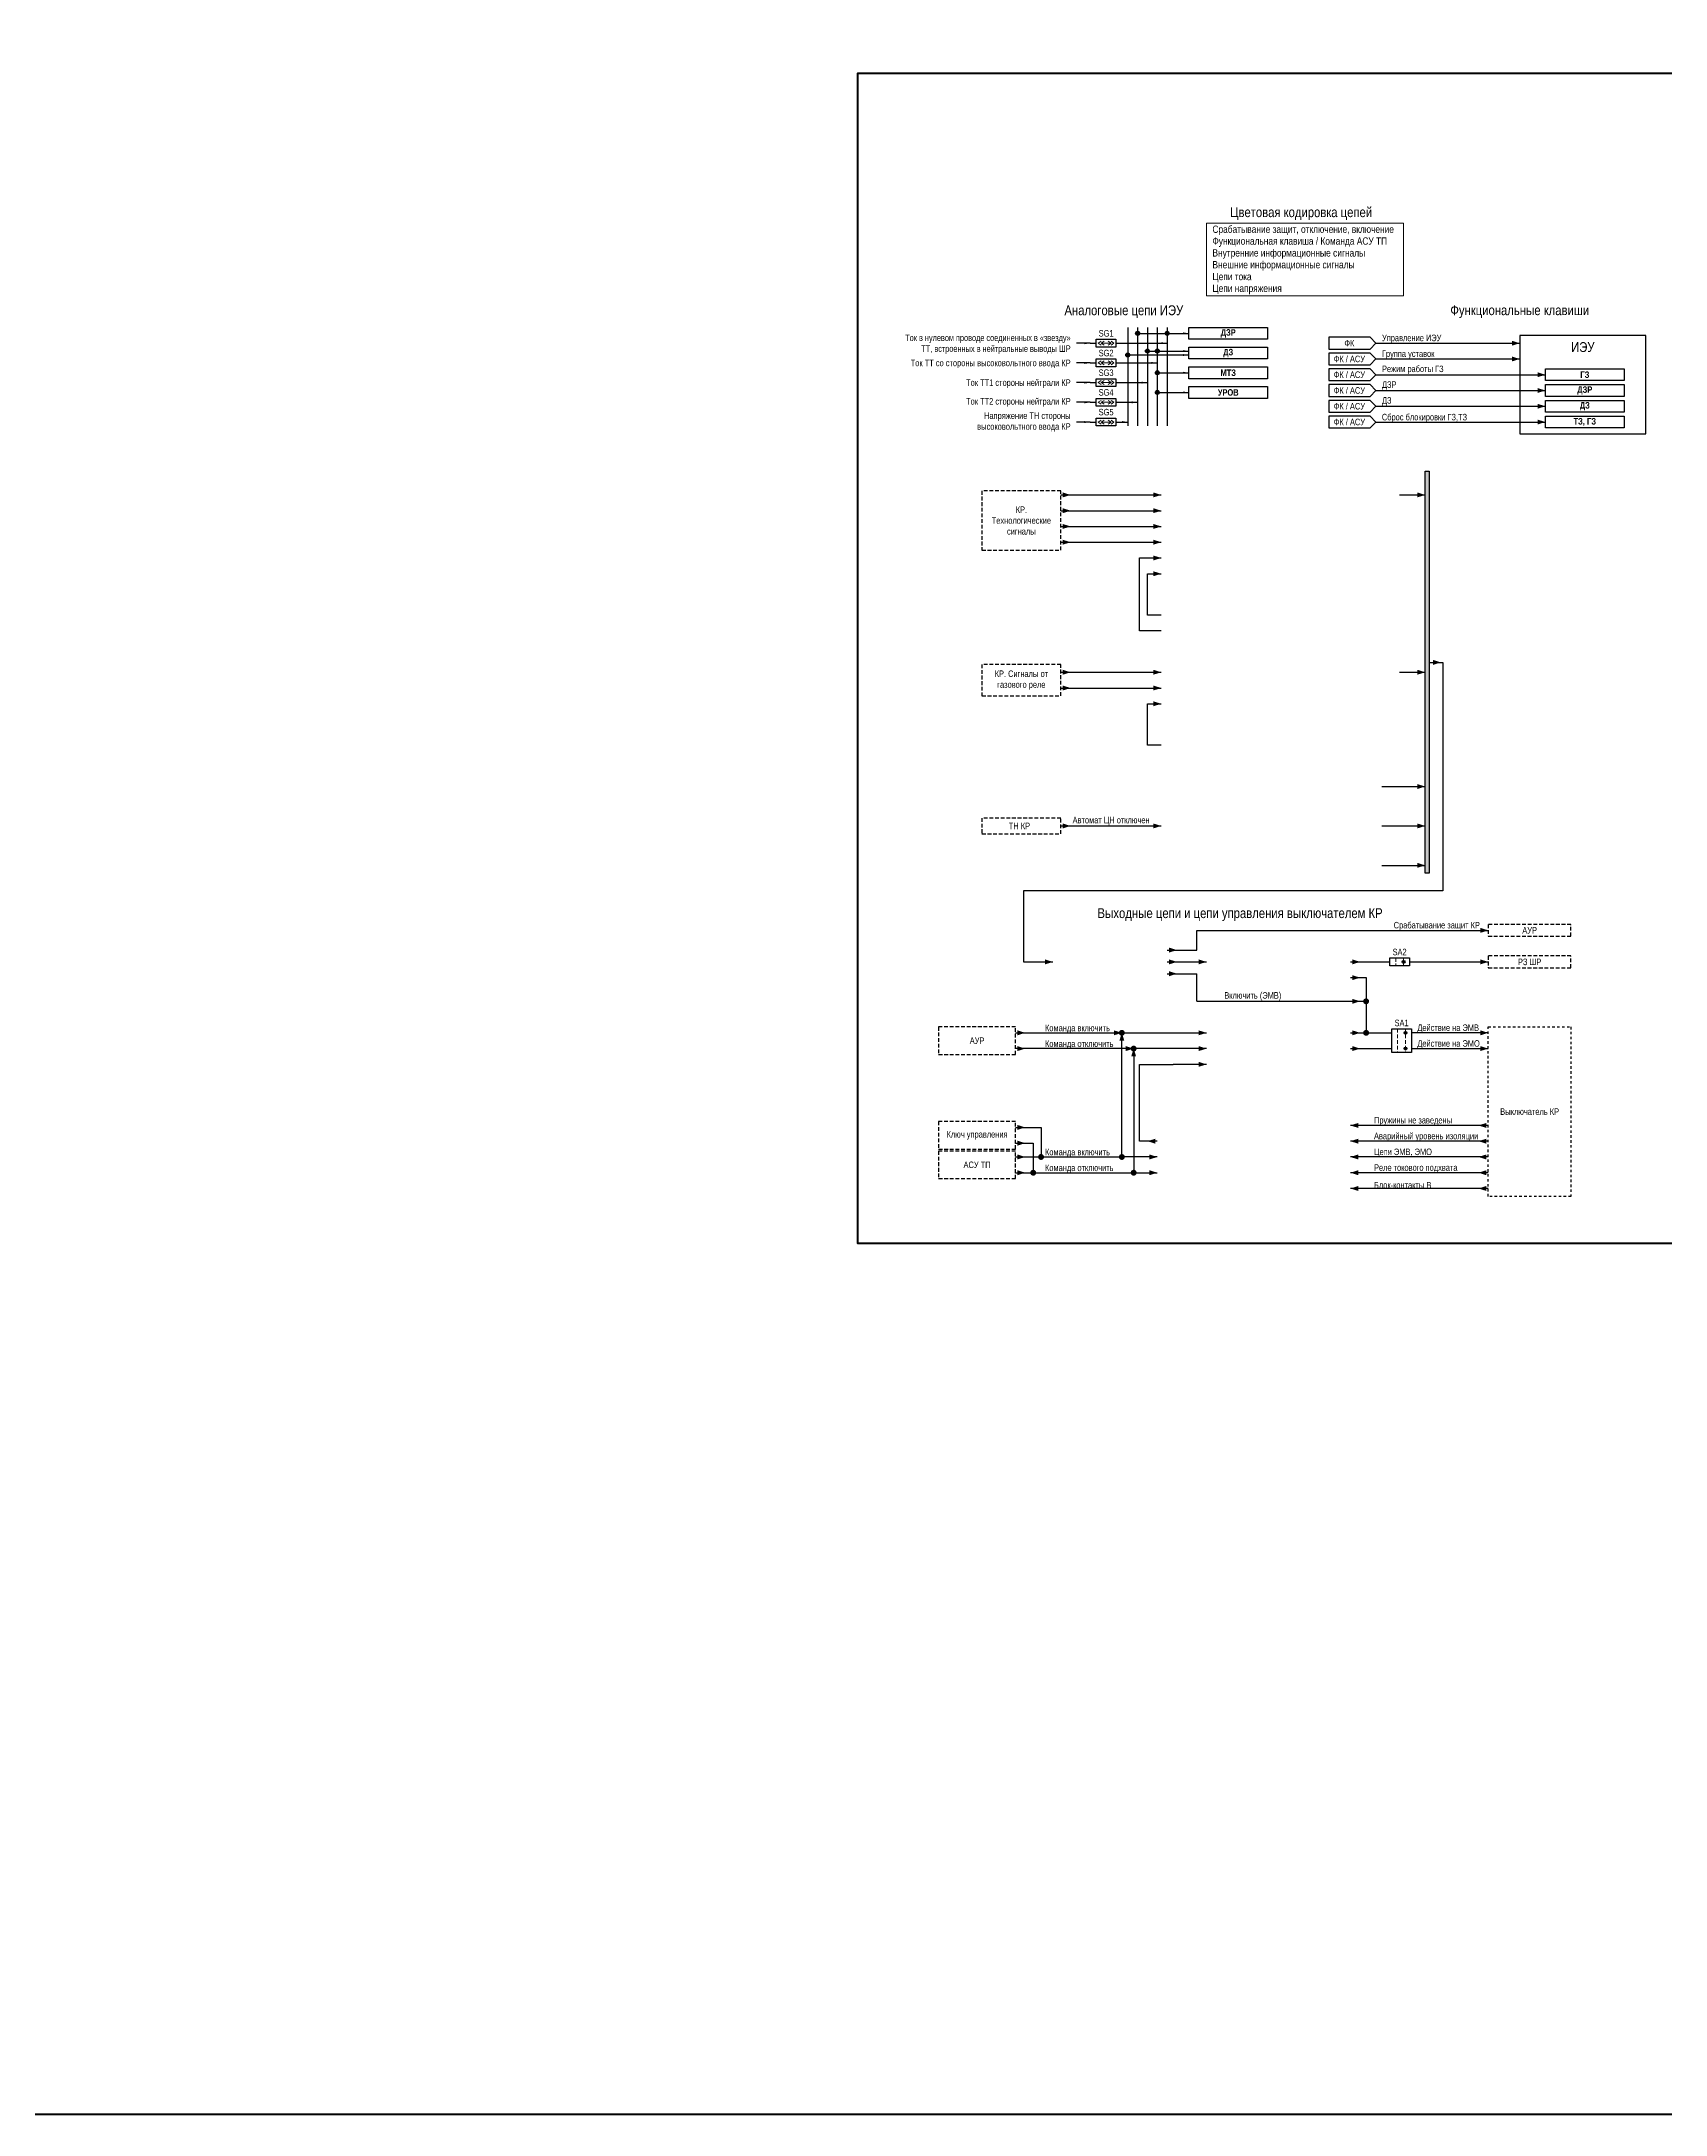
# Model space of a CAD drawing. Header units: millimetres. Extents: x 25558 to 49929, y 1902 to 19390.
# Drawn here: x 35036 to 35860, y 8938 to 9990 of the extents above; entities that cross this region are included whole.
import ezdxf
from ezdxf.enums import TextEntityAlignment as Align

# ---------------------------------------------------------------- set-up
doc = ezdxf.new("R2010")
doc.units = ezdxf.units.MM
doc.linetypes.add('JIS_02_1.2', pattern=[2.5, 1.25, -1.25])
doc.linetypes.add('штриховая2', pattern=[9.525, 6.35, -3.175])
for name, color, linetype, lineweight in [('Основная', 7, 'Continuous', 30), ('Отключение_включение', 1, 'Continuous', 30), ('Тонкая', 7, 'Continuous', 5), ('Цепи внешние', 84, 'Continuous', 30), ('Цепи внутренние', 5, 'Continuous', 30), ('Цепи ТН', 200, 'Continuous', 30), ('Цепи ТТ', 23, 'Continuous', 30), ('Цепь - ФК и АСУ', 132, 'Continuous', 30), ('Штриховая', 7, 'штриховая2', 20)]:
    doc.layers.add(name, color=color, linetype=linetype, lineweight=lineweight)
doc.styles.add('Narrow', font='ARIALN.TTF')

# ---------------------------------------------------------------- blocks, each defined once
blk = doc.blocks.new('Point')
at = {"layer": 'Основная', "color": 0, "const_width": 1.5}
blk.add_lwpolyline([(-0.75, 0, 1), (0.75, 0, 1)], format="xyb", close=True, dxfattribs=at)

msp = doc.modelspace()

# ---------------------------------------------------------------- hatches: boundary and pattern name
at = {"layer": 'Отключение_включение'}
h = msp.add_hatch(color=256, dxfattribs=at)
h.dxf.hatch_style = 1
h.paths.add_polyline_path([(35740, 9772), (35738, 9772), (35738, 9568), (35740, 9568)])
at = {"layer": 'Тонкая', "lineweight": 25, "ltscale": 0.25}
h = msp.add_hatch(color=256, dxfattribs=at)
edge = h.paths.add_edge_path()
edge.add_arc((35727, 9523), 0.75, 0, 360)
h = msp.add_hatch(color=256, dxfattribs=at)
edge = h.paths.add_edge_path()
edge.add_arc((35728, 9487), 0.75, 0, 360)
h = msp.add_hatch(color=256, dxfattribs=at)
edge = h.paths.add_edge_path()
edge.add_arc((35728, 9479), 0.75, 0, 360)
at = {"layer": 'Цепи ТН'}
h = msp.add_hatch(color=256, dxfattribs=at)
h.dxf.hatch_style = 1
h.paths.add_polyline_path([(35588, 9831, 1), (35586, 9831, 1)])
at = {"layer": 'Цепи ТТ'}
h = msp.add_hatch(color=256, dxfattribs=at)
h.dxf.hatch_style = 1
h.paths.add_polyline_path([(35593, 9842, 1), (35591, 9842, 1)])
h = msp.add_hatch(color=256, dxfattribs=at)
h.dxf.hatch_style = 1
h.paths.add_polyline_path([(35608, 9842, 1), (35606, 9842, 1)])
h = msp.add_hatch(color=256, dxfattribs=at)
h.dxf.hatch_style = 1
h.paths.add_polyline_path([(35598, 9833, 1), (35596, 9833, 1)])
h = msp.add_hatch(color=256, dxfattribs=at)
h.dxf.hatch_style = 1
h.paths.add_polyline_path([(35603, 9833, 1), (35601, 9833, 1)])
h = msp.add_hatch(color=256, dxfattribs=at)
h.dxf.hatch_style = 1
h.paths.add_polyline_path([(35603, 9822, 1), (35601, 9822, 1)])
h = msp.add_hatch(color=256, dxfattribs=at)
h.dxf.hatch_style = 1
h.paths.add_polyline_path([(35603, 9812, 1), (35601, 9812, 1)])

# ---------------------------------------------------------------- linework, layer by layer
at = {"layer": 'Основная'}
for points in [[(35571, 9839), (35581, 9839), (35581, 9835), (35571, 9835)], [(35618, 9845), (35658, 9845), (35658, 9839), (35618, 9839)], [(35571, 9829), (35581, 9829), (35581, 9825), (35571, 9825)], [(35618, 9835), (35658, 9835), (35658, 9829), (35618, 9829)], [(35571, 9819), (35581, 9819), (35581, 9815), (35571, 9815)], [(35618, 9825), (35658, 9825), (35658, 9819), (35618, 9819)], [(35799, 9824), (35839, 9824), (35839, 9818), (35799, 9818)], [(35571, 9809), (35581, 9809), (35581, 9805), (35571, 9805)], [(35618, 9815), (35658, 9815), (35658, 9809), (35618, 9809)], [(35799, 9816), (35839, 9816), (35839, 9810), (35799, 9810)], [(35799, 9808), (35839, 9808), (35839, 9802), (35799, 9802)], [(35571, 9799), (35581, 9799), (35581, 9795), (35571, 9795)], [(35799, 9800), (35839, 9800), (35839, 9794), (35799, 9794)], [(35720, 9525), (35730, 9525), (35730, 9521), (35720, 9521)], [(35721, 9489), (35731, 9489), (35731, 9477), (35721, 9477)]]:
    msp.add_lwpolyline(points, close=True, dxfattribs=at)
at = {"layer": 'Основная', "ltscale": 0.3}
msp.add_lwpolyline([(35786, 9791), (35850, 9791), (35850, 9841), (35786, 9841)], close=True, dxfattribs=at)
at = {"layer": 'Отключение_включение'}
for p, q in [((35725, 9760), (35738, 9760)), ((35725, 9670), (35738, 9670)), ((35740, 9675), (35747, 9675)), ((35747, 9675), (35747, 9559)), ((35716, 9612), (35738, 9612)), ((35716, 9592), (35738, 9592)), ((35716, 9572), (35738, 9572)), ((35747, 9559), (35534, 9559)), ((35534, 9559), (35534, 9523)), ((35534, 9523), (35549, 9523)), ((35700, 9523), (35720, 9523)), ((35730, 9523), (35770, 9523)), ((35607, 9517), (35622, 9517)), ((35622, 9503), (35622, 9517)), ((35622, 9503), (35708, 9503)), ((35590, 9479), (35590, 9416)), ((35602, 9424), (35584, 9424)), ((35593, 9416), (35602, 9416))]:
    msp.add_line(p, q, dxfattribs=at)
at = {"layer": 'Отключение_включение', "ltscale": 0.3}
for p, q in [((35700, 9515), (35708, 9515)), ((35708, 9515), (35708, 9487)), ((35700, 9487), (35721, 9487)), ((35770, 9487), (35731, 9487)), ((35627, 9479), (35530, 9479)), ((35731, 9479), (35770, 9479))]:
    msp.add_line(p, q, dxfattribs=at)
at = {"layer": 'Отключение_включение'}
msp.add_lwpolyline([(35738, 9772), (35740, 9772), (35740, 9568), (35738, 9568)], close=True, dxfattribs=at)
for points in [[(35738, 9760, 0, 2.5, 0), (35734, 9760, 0, 0, 0)], [(35738, 9670, 0, 2.5, 0), (35734, 9670, 0, 0, 0)], [(35746, 9675, 0, 2.5, 0), (35742, 9675, 0, 0, 0)], [(35738, 9612, 0, 2.5, 0), (35734, 9612, 0, 0, 0)], [(35738, 9592, 0, 2.5, 0), (35734, 9592, 0, 0, 0)], [(35738, 9572, 0, 2.5, 0), (35734, 9572, 0, 0, 0)], [(35549, 9523, 0, 2.5, 0), (35545, 9523, 0, 0, 0)], [(35705, 9523, 0, 2.5, 0), (35701, 9523, 0, 0, 0)], [(35770, 9523, 0, 2.5, 0), (35766, 9523, 0, 0, 0)], [(35612, 9517, 0, 2.5, 0), (35608, 9517, 0, 0, 0)], [(35705, 9515, 0, 2.5, 0), (35701, 9515, 0, 0, 0)], [(35705, 9503, 0, 2.5, 0), (35701, 9503, 0, 0, 0)], [(35602, 9424, 0, 2.5, 0), (35598, 9424, 0, 0, 0)], [(35602, 9416, 0, 2.5, 0), (35598, 9416, 0, 0, 0)]]:
    msp.add_lwpolyline(points, format="xyseb", dxfattribs=at)
at = {"layer": 'Отключение_включение', "ltscale": 0.3}
for points in [[(35535, 9487, 0, 2.5, 0), (35531, 9487, 0, 0, 0)], [(35535, 9479, 0, 2.5, 0), (35531, 9479, 0, 0, 0)], [(35584, 9487, 0, 2.5, 0), (35580, 9487, 0, 0, 0)], [(35584, 9487, 0, 2.5, 0), (35584, 9483, 0, 0, 0)], [(35590, 9479, 0, 2.5, 0), (35586, 9479, 0, 0, 0)], [(35590, 9479, 0, 2.5, 0), (35590, 9475, 0, 0, 0)], [(35627, 9487, 0, 2.5, 0), (35623, 9487, 0, 0, 0)], [(35627, 9479, 0, 2.5, 0), (35623, 9479, 0, 0, 0)], [(35705, 9487, 0, 2.5, 0), (35701, 9487, 0, 0, 0)], [(35705, 9479, 0, 2.5, 0), (35701, 9479, 0, 0, 0)], [(35770, 9487, 0, 2.5, 0), (35766, 9487, 0, 0, 0)], [(35770, 9479, 0, 2.5, 0), (35766, 9479, 0, 0, 0)], [(35535, 9439, 0, 2.5, 0), (35531, 9439, 0, 0, 0)], [(35535, 9431, 0, 2.5, 0), (35531, 9431, 0, 0, 0)], [(35535, 9424, 0, 2.5, 0), (35531, 9424, 0, 0, 0)], [(35535, 9416, 0, 2.5, 0), (35531, 9416, 0, 0, 0)]]:
    msp.add_lwpolyline(points, format="xyseb", dxfattribs=at)
for points in [[(35530, 9487), (35627, 9487)], [(35584, 9424), (35584, 9487)], [(35700, 9479), (35721, 9479)]]:
    msp.add_lwpolyline(points, dxfattribs=at)
at = {"layer": 'Отключение_включение'}
for points in [[(35530, 9439), (35543, 9439), (35543, 9424)], [(35530, 9431), (35539, 9431), (35539, 9416)], [(35530, 9424), (35584, 9424)], [(35530, 9416), (35593, 9416)]]:
    msp.add_lwpolyline(points, dxfattribs=at)
at = {"layer": 'Тонкая', "ltscale": 0.25}
for p, q in [((35572, 9837), (35573.5, 9838)), ((35573.5, 9837), (35575, 9838)), ((35578.5, 9837), (35577, 9838)), ((35580, 9837), (35578.5, 9838)), ((35573.5, 9836), (35572, 9837)), ((35572, 9827), (35573.5, 9828)), ((35575, 9836), (35573.5, 9837)), ((35573.5, 9827), (35575, 9828)), ((35577, 9836), (35578.5, 9837)), ((35578.5, 9827), (35577, 9828)), ((35578.5, 9836), (35580, 9837)), ((35580, 9827), (35578.5, 9828)), ((35573.5, 9826), (35572, 9827)), ((35572, 9817), (35573.5, 9818)), ((35573.5, 9816), (35572, 9817)), ((35575, 9826), (35573.5, 9827)), ((35573.5, 9817), (35575, 9818)), ((35575, 9816), (35573.5, 9817)), ((35577, 9826), (35578.5, 9827)), ((35578.5, 9817), (35577, 9818)), ((35577, 9816), (35578.5, 9817)), ((35578.5, 9826), (35580, 9827)), ((35580, 9817), (35578.5, 9818)), ((35578.5, 9816), (35580, 9817)), ((35572, 9807), (35573.5, 9808)), ((35573.5, 9806), (35572, 9807)), ((35573.5, 9807), (35575, 9808)), ((35575, 9806), (35573.5, 9807)), ((35578.5, 9807), (35577, 9808)), ((35577, 9806), (35578.5, 9807)), ((35580, 9807), (35578.5, 9808)), ((35578.5, 9806), (35580, 9807)), ((35572, 9797), (35573.5, 9798)), ((35573.5, 9796), (35572, 9797)), ((35573.5, 9797), (35575, 9798)), ((35575, 9796), (35573.5, 9797)), ((35578.5, 9797), (35577, 9798)), ((35577, 9796), (35578.5, 9797)), ((35580, 9797), (35578.5, 9798)), ((35578.5, 9796), (35580, 9797))]:
    msp.add_line(p, q, dxfattribs=at)
at = {"layer": 'Тонкая'}
for p, q in [((35578.5, 9837), (35573.5, 9837)), ((35578.5, 9827), (35573.5, 9827)), ((35578.5, 9817), (35573.5, 9817)), ((35578.5, 9807), (35573.5, 9807)), ((35578.5, 9797), (35573.5, 9797))]:
    msp.add_line(p, q, dxfattribs=at)
at = {"layer": 'Тонкая', "lineweight": 50}
msp.add_lwpolyline([(25708, 12168), (36985, 12168), (36985, 8938), (25708, 8938)], close=True, dxfattribs=at)
at = {"layer": 'Тонкая', "color": 3, "lineweight": 50}
msp.add_lwpolyline([(35870, 9974), (35870, 9380), (35450, 9380), (35450, 9974)], close=True, dxfattribs=at)
at = {"layer": 'Тонкая', "ltscale": 0.3}
msp.add_lwpolyline([(35627, 9898), (35727, 9898), (35727, 9861), (35627, 9861)], close=True, dxfattribs=at)
at = {"layer": 'Тонкая', "lineweight": 25, "ltscale": 0.25}
for centre in [(35727, 9523), (35728, 9487), (35728, 9479)]:
    msp.add_circle(centre, 0.75, dxfattribs=at)
at = {"layer": 'Цепи внешние', "ltscale": 0.3}
for p, q in [((35553, 9760), (35604, 9760)), ((35553, 9752), (35604, 9752)), ((35553, 9744), (35604, 9744)), ((35553, 9736), (35604, 9736)), ((35553, 9670), (35604, 9670)), ((35553, 9662), (35604, 9662)), ((35553, 9592), (35604, 9592)), ((35622, 9529), (35622, 9539)), ((35622, 9539), (35770, 9539)), ((35607, 9529), (35622, 9529))]:
    msp.add_line(p, q, dxfattribs=at)
at = {"layer": 'Цепи внешние', "linetype": 'штриховая2', "ltscale": 0.3}
for points in [[(35553, 9762), (35513, 9762), (35513, 9732), (35553, 9732)], [(35553, 9674), (35513, 9674), (35513, 9658), (35553, 9658)], [(35553, 9596), (35513, 9596), (35513, 9588), (35553, 9588)], [(35812, 9542), (35770, 9542), (35770, 9536), (35812, 9536)], [(35812, 9526), (35770, 9526), (35770, 9520), (35812, 9520)], [(35530, 9490), (35491, 9490), (35491, 9476), (35530, 9476)], [(35530, 9442), (35491, 9442), (35491, 9428), (35530, 9428)], [(35530, 9427), (35491, 9427), (35491, 9413), (35530, 9413)]]:
    msp.add_lwpolyline(points, close=True, dxfattribs=at)
at = {"layer": 'Цепи внешние', "ltscale": 0.3}
for points in [[(35558, 9760, 0, 2.5, 0), (35554, 9760, 0, 0, 0)], [(35604, 9760, 0, 2.5, 0), (35600, 9760, 0, 0, 0)], [(35558, 9752, 0, 2.5, 0), (35554, 9752, 0, 0, 0)], [(35558, 9744, 0, 2.5, 0), (35554, 9744, 0, 0, 0)], [(35604, 9752, 0, 2.5, 0), (35600, 9752, 0, 0, 0)], [(35604, 9744, 0, 2.5, 0), (35600, 9744, 0, 0, 0)], [(35558, 9736, 0, 2.5, 0), (35554, 9736, 0, 0, 0)], [(35604, 9736, 0, 2.5, 0), (35600, 9736, 0, 0, 0)], [(35558, 9670, 0, 2.5, 0), (35554, 9670, 0, 0, 0)], [(35604, 9670, 0, 2.5, 0), (35600, 9670, 0, 0, 0)], [(35558, 9662, 0, 2.5, 0), (35554, 9662, 0, 0, 0)], [(35604, 9662, 0, 2.5, 0), (35600, 9662, 0, 0, 0)], [(35558, 9592, 0, 2.5, 0), (35554, 9592, 0, 0, 0)], [(35604, 9592, 0, 2.5, 0), (35600, 9592, 0, 0, 0)], [(35770, 9539, 0, 2.5, 0), (35766, 9539, 0, 0, 0)], [(35612, 9529, 0, 2.5, 0), (35608, 9529, 0, 0, 0)], [(35700, 9440, 0, 2.5, 0), (35704, 9440, 0, 0, 0)], [(35765, 9440, 0, 2.5, 0), (35769, 9440, 0, 0, 0)], [(35700, 9432, 0, 2.5, 0), (35704, 9432, 0, 0, 0)], [(35765, 9432, 0, 2.5, 0), (35769, 9432, 0, 0, 0)], [(35700, 9424, 0, 2.5, 0), (35704, 9424, 0, 0, 0)], [(35700, 9416, 0, 2.5, 0), (35704, 9416, 0, 0, 0)], [(35765, 9424, 0, 2.5, 0), (35769, 9424, 0, 0, 0)], [(35765, 9416, 0, 2.5, 0), (35769, 9416, 0, 0, 0)], [(35700, 9408, 0, 2.5, 0), (35704, 9408, 0, 0, 0)], [(35765, 9408, 0, 2.5, 0), (35769, 9408, 0, 0, 0)]]:
    msp.add_lwpolyline(points, format="xyseb", dxfattribs=at)
at = {"layer": 'Цепи внешние', "linetype": 'JIS_02_1.2'}
msp.add_lwpolyline([(35770, 9490), (35812, 9490), (35812, 9404), (35770, 9404)], close=True, dxfattribs=at)
at = {"layer": 'Цепи внешние', "ltscale": 0.3}
for points in [[(35770, 9440), (35700, 9440)], [(35770, 9432), (35700, 9432)], [(35770, 9424), (35700, 9424)], [(35770, 9416), (35700, 9416)], [(35770, 9408), (35700, 9408)]]:
    msp.add_lwpolyline(points, dxfattribs=at)
at = {"layer": 'Цепи внутренние', "ltscale": 0.3}
for p, q in [((35593, 9691), (35593, 9728)), ((35593, 9728), (35604, 9728)), ((35597, 9699), (35597, 9720)), ((35597, 9720), (35604, 9720)), ((35604, 9691), (35593, 9691)), ((35604, 9699), (35597, 9699)), ((35597, 9633), (35597, 9654)), ((35597, 9654), (35604, 9654)), ((35604, 9633), (35597, 9633)), ((35607, 9523), (35627, 9523)), ((35627, 9471), (35610, 9471))]:
    msp.add_line(p, q, dxfattribs=at)
for points in [[(35604, 9728, 0, 2.5, 0), (35600, 9728, 0, 0, 0)], [(35604, 9720, 0, 2.5, 0), (35600, 9720, 0, 0, 0)], [(35604, 9654, 0, 2.5, 0), (35600, 9654, 0, 0, 0)], [(35612, 9523, 0, 2.5, 0), (35608, 9523, 0, 0, 0)], [(35627, 9523, 0, 2.5, 0), (35623, 9523, 0, 0, 0)], [(35627, 9471, 0, 2.5, 0), (35623, 9471, 0, 0, 0)], [(35597, 9432, 0, 2.5, 0), (35601, 9432, 0, 0, 0)]]:
    msp.add_lwpolyline(points, format="xyseb", dxfattribs=at)
for points in [[(35593, 9432), (35593, 9471)], [(35593, 9471), (35610, 9471)], [(35602, 9432), (35593, 9432)]]:
    msp.add_lwpolyline(points, dxfattribs=at)
at = {"layer": 'Цепи ТН'}
for p, q in [((35618, 9831), (35587, 9831)), ((35581, 9797), (35587, 9797))]:
    msp.add_line(p, q, dxfattribs=at)
for points in [[(35587, 9845), (35587, 9795)], [(35568, 9797), (35561, 9797)], [(35568, 9797), (35571, 9797)]]:
    msp.add_lwpolyline(points, dxfattribs=at)
for points in [[(35618, 9831, 0, 1, 0), (35615, 9831, 0, 0, 0)], [(35568, 9797, 0, 1, 0), (35565, 9797, 0, 0, 0)], [(35587, 9797, 0, 1, 0), (35584, 9797, 0, 0, 0)]]:
    msp.add_lwpolyline(points, format="xyseb", dxfattribs=at)
msp.add_circle((35587, 9831), 1, dxfattribs=at)
at = {"layer": 'Цепи ТТ', "ltscale": 0.3}
for p, q in [((35581, 9827), (35602, 9827)), ((35581, 9807), (35592, 9807))]:
    msp.add_line(p, q, dxfattribs=at)
at = {"layer": 'Цепи ТТ'}
msp.add_line((35602, 9812), (35618, 9812), dxfattribs=at)
for points in [[(35592, 9845), (35592, 9795)], [(35597, 9845), (35597, 9795)]]:
    msp.add_lwpolyline(points, dxfattribs=at)
at = {"layer": 'Цепи ТТ', "ltscale": 0.3}
for points in [[(35592, 9842), (35618, 9842)], [(35602, 9845), (35602, 9795)], [(35607, 9845), (35607, 9795)], [(35568, 9837), (35561, 9837)], [(35568, 9837), (35571, 9837)], [(35581, 9837), (35607, 9837)], [(35597, 9833), (35618, 9833)], [(35568, 9827), (35561, 9827)], [(35568, 9817), (35561, 9817)], [(35568, 9827), (35571, 9827)], [(35568, 9817), (35571, 9817)], [(35581, 9817), (35597, 9817)], [(35602, 9822), (35618, 9822)], [(35568, 9807), (35561, 9807)], [(35568, 9807), (35571, 9807)]]:
    msp.add_lwpolyline(points, dxfattribs=at)
at = {"layer": 'Цепи ТТ'}
for points in [[(35618, 9842, 0, 1, 0), (35615, 9842, 0, 0, 0)], [(35568, 9837, 0, 1, 0), (35565, 9837, 0, 0, 0)], [(35568, 9827, 0, 1, 0), (35565, 9827, 0, 0, 0)], [(35602, 9827, 0, 1, 0), (35599, 9827, 0, 0, 0)], [(35607, 9837, 0, 1, 0), (35604, 9837, 0, 0, 0)], [(35618, 9833, 0, 1, 0), (35615, 9833, 0, 0, 0)], [(35568, 9817, 0, 1, 0), (35565, 9817, 0, 0, 0)], [(35597, 9817, 0, 1, 0), (35594, 9817, 0, 0, 0)], [(35618, 9822, 0, 1, 0), (35615, 9822, 0, 0, 0)], [(35568, 9807, 0, 1, 0), (35565, 9807, 0, 0, 0)], [(35592, 9807, 0, 1, 0), (35589, 9807, 0, 0, 0)], [(35618, 9812, 0, 1, 0), (35615, 9812, 0, 0, 0)]]:
    msp.add_lwpolyline(points, format="xyseb", dxfattribs=at)
for centre in [(35592, 9842), (35607, 9842), (35597, 9833), (35602, 9833), (35602, 9822), (35602, 9812)]:
    msp.add_circle(centre, 1, dxfattribs=at)
at = {"layer": 'Цепь - ФК и АСУ', "ltscale": 0.3}
for points in [[(35713, 9837), (35710, 9840), (35689, 9840), (35689, 9834), (35710, 9834), (35713, 9837)], [(35713, 9829), (35710, 9832), (35689, 9832), (35689, 9826), (35710, 9826), (35713, 9829)], [(35713, 9821), (35710, 9824), (35689, 9824), (35689, 9818), (35710, 9818), (35713, 9821)], [(35713, 9813), (35710, 9816), (35689, 9816), (35689, 9810), (35710, 9810), (35713, 9813)], [(35713, 9805), (35710, 9808), (35689, 9808), (35689, 9802), (35710, 9802), (35713, 9805)], [(35713, 9797), (35710, 9800), (35689, 9800), (35689, 9794), (35710, 9794), (35713, 9797)]]:
    msp.add_lwpolyline(points, dxfattribs=at)
for points in [[(35786, 9837, 0, 2.5, 0), (35782, 9837, 0, 0, 0)], [(35786, 9829, 0, 2.5, 0), (35782, 9829, 0, 0, 0)], [(35799, 9821, 0, 2.5, 0), (35795, 9821, 0, 0, 0)], [(35799, 9813, 0, 2.5, 0), (35795, 9813, 0, 0, 0)], [(35799, 9805, 0, 2.5, 0), (35795, 9805, 0, 0, 0)], [(35799, 9797, 0, 2.5, 0), (35795, 9797, 0, 0, 0)]]:
    msp.add_lwpolyline(points, format="xyseb", dxfattribs=at)
at = {"layer": 'Цепь - ФК и АСУ'}
for points in [[(35713, 9837), (35786, 9837)], [(35713, 9829), (35786, 9829)], [(35713, 9821), (35799, 9821), (35799, 9821), (35799, 9821)], [(35713, 9813), (35799, 9813), (35799, 9813), (35799, 9813)], [(35713, 9805), (35799, 9805)], [(35713, 9797), (35799, 9797), (35799, 9797), (35799, 9797)]]:
    msp.add_lwpolyline(points, dxfattribs=at)
at = {"layer": 'Штриховая', "ltscale": 0.3}
for p, q in [((35723, 9525), (35723, 9521)), ((35727, 9525), (35727, 9521)), ((35724, 9489), (35724, 9477)), ((35728, 9489), (35728, 9477))]:
    msp.add_line(p, q, dxfattribs=at)

# ---------------------------------------------------------------- block references
at = {"layer": 'Отключение_включение'}
for p in [(35708, 9503), (35584, 9487), (35590, 9479), (35708, 9487), (35539, 9416), (35543, 9424), (35584, 9424), (35590, 9416)]:
    msp.add_blockref('Point', p, dxfattribs=at)

# ---------------------------------------------------------------- texts
at = {"layer": 'Основная', "style": 'Narrow'}
msp.add_text('Цветовая кодировка цепей', height=5, dxfattribs=at).set_placement((35675, 9901), align=Align.CENTER)
for s, insert, char_height, width, attachment_point in [('Аналоговые цепи ИЭУ', (35585, 9853), 5, 188.231, 5), ('Функциональные клавиши', (35786, 9853), 5, 188.231, 5), ('{\\W0.9;Ток в нулевом проводе соединенных в «звезду» ТТ, встроенных в нейтральные выводы ШР}', (35558, 9836.5), 3.3, 77.842, 6), ('SG1', (35576, 9842), 3.3, 39, 5), ('{\\fArial Narrow|b1|i0|c204|p34;ДЗР}', (35638, 9842), 3.3, 40, 5), ('ФК', (35699.5, 9837), 3.3, 21, 5), (' Управление ИЭУ', (35715, 9839.2), 3.3, 71.498, 4), ('ИЭУ', (35818, 9835), 5, 64, 5), ('Ток ТТ со стороны высоковольтного ввода КР', (35558, 9826.5), 3.3, 81.518, 6), ('SG2', (35576, 9832), 3.3, 39, 5), ('{\\fArial Narrow|b1|i0|c204|p34;ДЗ}', (35638, 9832), 3.3, 40, 5), ('ФК / АСУ', (35699.5, 9829), 3.3, 21, 5), (' Группа уставок', (35715, 9831.2), 3.3, 71, 4), ('Ток ТТ1 стороны нейтрали КР', (35558, 9816.5), 3.3, 71.498, 6), ('SG3', (35576, 9822), 3.3, 39, 5), ('{\\fArial Narrow|b1|i0|c204|p34;\\C0;МТЗ}', (35638, 9822), 3.3, 40, 5), ('ФК / АСУ', (35699.5, 9821), 3.3, 21, 5), (' ДЗР', (35715, 9815.5), 3.3, 73.844, 4), (' Режим работы ГЗ', (35715, 9823.5), 3.3, 71.498, 4), ('{\\fArial Narrow|b1|i0|c204|p34;\\C0;ГЗ}', (35819, 9821), 3.3, 40, 5), ('Ток ТТ2 стороны нейтрали КР', (35558, 9807), 3.3, 70.263, 6), ('SG4', (35576, 9812), 3.3, 39, 5), ('{\\fArial Narrow|b1|i0|c204|p34;\\C0;УРОВ}', (35638, 9812), 3.3, 40, 5), ('ФК / АСУ', (35699.5, 9813), 3.3, 21, 5), ('ФК / АСУ', (35699.5, 9805), 3.3, 21, 5), (' ДЗ', (35715, 9807.5), 3.3, 73.844, 4), ('{\\fArial Narrow|b1|i0|c204|p34;\\C0;ДЗР}', (35819, 9813), 3.3, 40, 5), ('{\\fArial Narrow|b1|i0|c204|p34;\\C0;ДЗ}', (35819, 9805), 3.3, 40, 5), ('Напряжение ТН стороны высоковольтного ввода КР        ', (35558, 9797), 3.3, 71.498, 6), ('SG5', (35576, 9802), 3.3, 39, 5), ('ФК / АСУ', (35699.5, 9797), 3.3, 21, 5), ('Сброс блокировки ГЗ,ТЗ', (35716, 9799), 3.3, 73.844, 4), ('{\\fArial Narrow|b1|i0|c204|p34;\\C0;ТЗ, ГЗ }', (35819, 9797), 3.3, 39.255, 5), ('КР. \\PТехнологические сигналы', (35533, 9747), 3.3, 37.241, 5), ('КР. Сигналы от газового реле', (35533, 9666), 3.3, 40, 5), ('{\\C0;Автомат ЦН отключен}', (35559, 9594.5), 3.3, 71, 4), ('ТН КР', (35532, 9592), 3.3, 40, 5), ('Выходные цепи и цепи управления выключателем КР', (35644, 9547), 5, 188.231, 5), ('{\\C0;Срабатывание защит КР}', (35722, 9539), 3.3, 62, 7), ('АУР', (35791, 9539), 3.3, 42, 5), ('SA2', (35725, 9528), 3.3, 39, 5), ('РЗ ШР', (35791, 9523), 3.3, 42, 5), ('{\\C0;Включить }(ЭМВ{\\C0;)}', (35636, 9505.5), 3.3, 71, 4), ('Команда включить', (35545, 9489), 3.3, 71, 4), ('SA1', (35726, 9492), 3.3, 39, 5), ('{\\C0;Действие на ЭМВ}', (35734, 9487), 3.3, 62, 7), ('АУР', (35510.5, 9483), 3.3, 39, 5), ('Команда отключить', (35545, 9481), 3.3, 71, 4), ('{\\C0;Действие на ЭМО}', (35734, 9479), 3.3, 43.275, 7), ('Выключатель КР', (35791, 9447), 3.3, 42, 5), ('{\\C0;Пружины не заведены}', (35712, 9440), 3.3, 62, 7), ('Ключ управления', (35510.5, 9435), 3.3, 39, 5), ('Команда включить', (35545, 9426), 3.3, 71, 4), ('{\\C0;Аварийный уровень изоляции}', (35712, 9432), 3.3, 62, 7), ('{\\C0;Цепи ЭМВ, ЭМО}', (35712, 9424), 3.3, 62, 7), ('АСУ ТП', (35510.5, 9420), 3.3, 39, 5), ('Команда отключить', (35545, 9418), 3.3, 71, 4), ('{\\C0;Реле токового подхвата}', (35712, 9416), 3.3, 62, 7), ('{\\C0;Блок-контакты В}', (35712, 9408), 3.3, 62, 7)]:
    msp.add_mtext(s, dxfattribs=dict(at, insert=insert, char_height=char_height, width=width, attachment_point=attachment_point))
at = {"layer": 'Отключение_включение', "style": 'Narrow'}
msp.add_text('Срабатывание защит, отключение, включение', height=3.7, dxfattribs=at).set_placement((35630, 9893))
at = {"layer": 'Цепи внешние', "style": 'Narrow'}
msp.add_text('Внешние информационные сигналы', height=3.7, dxfattribs=at).set_placement((35630, 9875))
at = {"layer": 'Цепи внутренние', "style": 'Narrow'}
msp.add_text('Внутренние информационные сигналы', height=3.7, dxfattribs=at).set_placement((35630, 9881))
at = {"layer": 'Цепи ТН', "style": 'Narrow'}
msp.add_text('Цепи напряжения', height=3.7, dxfattribs=at).set_placement((35630, 9863))
at = {"layer": 'Цепи ТТ', "style": 'Narrow'}
msp.add_text('Цепи тока', height=3.7, dxfattribs=at).set_placement((35630, 9869))
at = {"layer": 'Цепь - ФК и АСУ', "style": 'Narrow'}
msp.add_text('Функциональная клавиша / Команда АСУ ТП', height=3.7, dxfattribs=at).set_placement((35630, 9887))

doc.saveas('drawing.dxf')
